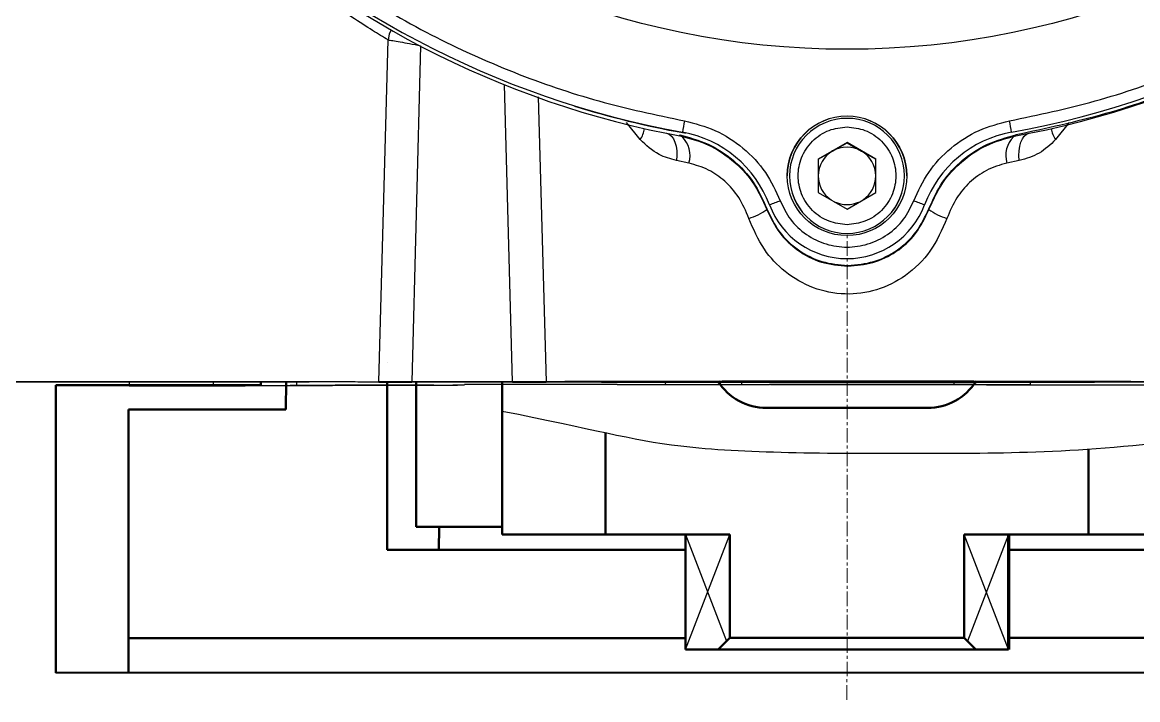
# Model space of a CAD drawing. Header units: millimetres. Extents: x 2687 to 4367, y 1046 to 2234.
# Drawn here: x 3835.4 to 3932.4, y 1844.9 to 1903.8 of the extents above; entities that cross this region are included whole.
import ezdxf

# ---------------------------------------------------------------- set-up
doc = ezdxf.new("R2010")
doc.units = ezdxf.units.MM
doc.linetypes.add('CENTERX2', pattern=[20.32, 12.7, -2.54, 2.54, -2.54])
doc.layers.add('CAXA0', color=7, linetype='Continuous', lineweight=70)
doc.layers.add('CAXA3', color=7, linetype='Continuous', lineweight=25)

msp = doc.modelspace()

# ---------------------------------------------------------------- linework, layer by layer
at = {"color": 7, "linetype": 'Continuous', "lineweight": 25}
for p, q in [((3866.424, 1872.575), (3867.209, 1902.306)), ((3870.036, 1901.803), (3869.292, 1872.571)), ((3878.039, 1872.571), (3877.336, 1898.429)), ((3880.264, 1897.357), (3880.955, 1872.576)), ((3889.142, 1893.635), (3887.952, 1895.131)), ((3926.46, 1895.125), (3925.273, 1893.635)), ((3891.443, 1894.185), (3892.59, 1893.965)), ((3892.59, 1893.965), (3892.59, 1894.037)), ((3892.818, 1894.245), (3892.818, 1894.279)), ((3921.444, 1894.279), (3921.444, 1894.245)), ((3921.825, 1893.964), (3922.972, 1894.185)), ((3921.825, 1894.037), (3921.825, 1893.964)), ((3907.131, 1893.373), (3904.631, 1891.93)), ((3905.881, 1892.645), (3907.131, 1893.367)), ((3909.631, 1891.93), (3907.131, 1893.373)), ((3907.131, 1893.367), (3907.131, 1893.373)), ((3907.131, 1893.367), (3908.381, 1892.645)), ((3893.382, 1891.589), (3892.297, 1891.817)), ((3904.631, 1891.923), (3905.881, 1892.645)), ((3904.631, 1891.93), (3904.631, 1889.043)), ((3908.381, 1892.645), (3909.631, 1891.923)), ((3909.631, 1889.043), (3909.631, 1891.93)), ((3922.119, 1891.817), (3921.034, 1891.589)), ((3902.131, 1890.485), (3902.131, 1890.474)), ((3912.131, 1890.474), (3912.131, 1890.485)), ((3904.631, 1889.043), (3907.131, 1887.6)), ((3907.131, 1887.6), (3909.631, 1889.043)), ((3900.391, 1887.957), (3900.391, 1887.923)), ((3913.871, 1887.923), (3913.871, 1887.957)), ((3900.16, 1887.625), (3900.16, 1887.558)), ((3914.256, 1887.558), (3914.256, 1887.625)), ((3844.687, 1872.518), (3844.708, 1872.216)), ((3852.043, 1872.236), (3852.038, 1872.519)), ((3859.241, 1872.527), (3859.259, 1872.253)), ((3878.039, 1872.571), (3869.292, 1872.571)), ((3878.039, 1872.554), (3869.292, 1872.554)), ((3891.359, 1872.318), (3891.355, 1872.515)), ((3897.94, 1872.597), (3897.958, 1872.334)), ((3916.458, 1872.333), (3916.476, 1872.597)), ((3923.061, 1872.515), (3923.056, 1872.318))]:
    msp.add_line(p, q, dxfattribs=at)
at = {"color": 1, "linetype": 'CENTERX2', "lineweight": 18, "ltscale": 0.1}
msp.add_line((3907.129, 1844.929), (3907.159, 1885.296), dxfattribs=at)
at = {"color": 7, "linetype": 'Continuous', "lineweight": 25, "flags": 128}
for points in [[(3867.484, 1903.176), (3867.311, 1902.792), (3867.209, 1902.306)], [(3891.443, 1894.185), (3891.665, 1894.099), (3891.864, 1893.938), (3892.033, 1893.706), (3892.168, 1893.412), (3892.265, 1893.064), (3892.319, 1892.674), (3892.33, 1892.253), (3892.297, 1891.817)], [(3922.119, 1891.817), (3922.086, 1892.253), (3922.096, 1892.673), (3922.151, 1893.064), (3922.247, 1893.412), (3922.382, 1893.706), (3922.552, 1893.937), (3922.751, 1894.099), (3922.972, 1894.185)], [(3894.174, 1872.341), (3894.944, 1872.341), (3895.716, 1872.342), (3896.49, 1872.342), (3897.266, 1872.342), (3898.044, 1872.342), (3898.823, 1872.343), (3899.603, 1872.343), (3900.385, 1872.343)], [(3922.962, 1872.319), (3925.798, 1872.317), (3928.569, 1872.314), (3931.265, 1872.312), (3933.877, 1872.308), (3936.397, 1872.305), (3938.814, 1872.301), (3941.122, 1872.297), (3943.311, 1872.292)]]:
    msp.add_lwpolyline(points, dxfattribs=at)
at = {"color": 7, "linetype": 'Continuous', "lineweight": 25}
for centre, radius in [((3907.131, 1972.991), 71.5), ((3907.131, 1890.491), 5.2)]:
    msp.add_circle(centre, radius, dxfattribs=at)
for centre, radius, start, end in [((3907.131, 1972.989), 80, 190.30617, 259.69396), ((3907.131, 1972.989), 80, 280.30604, 349.69383), ((3907.208, 1972.616), 80, 190.52799, 258.6349), ((3907.208, 1972.616), 80, 281.36448, 349.47139), ((3907.131, 1972.955), 80, 252.76849, 259.69392), ((3907.131, 1890.474), 5.2, 0.00011, 179.99974), ((4541.046, 1777.17), 658.722, 169.672162, 169.759325), ((3907.131, 1890.485), 5, 89.99962, 179.99978), ((3907.131, 1890.485), 5, 359.99991, 89.99976), ((3273.235, 1777.173), 658.702, 10.240673, 10.327838), ((3887.249, 1894.923), 2.29, 325.76645, 351.8077), ((3891.174, 1892.245), 2.303, 343.4735, 45.70276), ((3891.029, 1884.441), 10, 20.58678, 79.69395), ((3891.029, 1884.406), 10, 78.01772, 79.69392), ((3923.233, 1884.441), 10, 100.30605, 159.41322), ((3923.244, 1892.244), 2.305, 134.36929, 196.50795), ((3927.167, 1894.923), 2.29, 188.19168, 214.23293), ((3907.131, 1890.48), 2.5, 59.99975, 119.99962), ((3907.131, 1890.48), 2.5, 119.9996, 179.99966), ((3907.131, 1890.48), 2.5, 359.99971, 59.99978), ((3907.131, 1890.485), 5, 179.99994, 359.99975), ((3907.131, 1890.474), 5, 179.99994, 359.99975), ((3907.131, 1890.48), 2.5, 179.99971, 236.17979), ((3907.131, 1890.48), 2.5, 303.81959, 359.99967), ((3945.139, 1770.957), 125.266, 110.47237, 110.93011), ((3907.131, 1890.489), 7.2, 200.5868, 339.4132), ((3907.131, 1890.48), 2.5, 243.81973, 296.17964), ((3869.123, 1770.957), 125.265, 69.06989, 69.52763), ((3897.244, 1891.495), 4.899, 285.98985, 306.52729), ((3917.172, 1891.495), 4.899, 233.47211, 254.00953), ((3882.208, 88.775), 1783.576, 89.841456, 90.268476), ((3892.422, 5044.528), 3172.188, 269.904659, 270.031645), ((3906.873, -820.804), 2693.155, 89.797567, 90.13802), ((3922.679, 3200.553), 1328.233, 269.728619, 270.012215), ((3850.38, 1099.698), 772.539, 89.897391, 90.420712), ((3852.039, 3453.067), 1580.832, 269.990013, 270.241488), ((3876.256, -1379.07), 3251.367, 90.089346, 90.30934), ((3870.676, 2355.397), 483.105, 270.06054, 270.37656)]:
    msp.add_arc(centre, radius, start, end, dxfattribs=at)
for points, knots in [([(3829.406, 1958.857), (3829.932, 1956.361), (3830.994, 1951.324), (3833.533, 1943.947), (3836.802, 1936.705), (3840.865, 1929.726), (3845.677, 1923.123), (3851.169, 1917.029), (3857.263, 1911.536), (3863.866, 1906.725), (3870.845, 1902.662), (3878.087, 1899.393), (3885.464, 1896.854), (3890.501, 1895.792), (3892.997, 1895.265)], [0, 0, 0, 0, 0.079959, 0.161371, 0.244142, 0.328893, 0.414217, 0.5, 0.585778, 0.671102, 0.755858, 0.838624, 0.920039, 1, 1, 1, 1]), ([(3921.265, 1895.265), (3923.761, 1895.792), (3928.798, 1896.854), (3936.175, 1899.393), (3943.417, 1902.662), (3950.396, 1906.725), (3956.999, 1911.536), (3963.093, 1917.029), (3968.585, 1923.122), (3973.397, 1929.725), (3977.46, 1936.704), (3980.729, 1943.946), (3983.268, 1951.323), (3984.33, 1956.361), (3984.856, 1958.857)], [0, 0, 0, 0, 0.079959, 0.161371, 0.244142, 0.328893, 0.414217, 0.5, 0.585778, 0.671102, 0.755858, 0.838624, 0.920039, 1, 1, 1, 1]), ([(3867.209, 1902.306), (3866.787, 1902.56), (3865.944, 1903.068), (3864.41, 1904.052), (3863.041, 1904.981), (3861.932, 1905.761), (3860.756, 1906.622), (3858.948, 1908.004), (3856.363, 1910.125), (3852.931, 1913.307), (3849.765, 1916.569), (3847.897, 1918.907), (3847.151, 1919.841)], [0, 0, 0, 0, 0.109984, 0.219759, 0.27493, 0.330421, 0.386353, 0.442844, 0.579253, 0.726129, 0.890731, 1, 1, 1, 1]), ([(3867.209, 1902.306), (3867.331, 1902.287), (3867.577, 1902.251), (3868.246, 1902.135), (3869.082, 1901.983), (3869.715, 1901.864), (3870.036, 1901.803)], [0, 0, 0, 0, 0.242274, 0.486318, 0.740082, 1, 1, 1, 1]), ([(3892.997, 1895.265), (3893.9, 1895.032), (3895.737, 1894.557), (3898.151, 1892.972), (3900.141, 1890.88), (3900.936, 1889.157), (3901.327, 1888.311)], [0, 0, 0, 0, 0.245796, 0.5, 0.754204, 1, 1, 1, 1]), ([(3907.131, 1886.236), (3906.596, 1886.293), (3905.774, 1886.381), (3904.784, 1886.911), (3904.104, 1887.459), (3903.552, 1888.14), (3903.039, 1889.129), (3902.778, 1890.486), (3903.039, 1891.844), (3903.552, 1892.833), (3904.104, 1893.514), (3904.784, 1894.062), (3905.774, 1894.592), (3906.596, 1894.68), (3907.131, 1894.736)], [0, 0, 0, 0, 0.119728, 0.18418, 0.25, 0.31582, 0.380272, 0.5, 0.619728, 0.68418, 0.75, 0.81582, 0.880272, 1, 1, 1, 1]), ([(3907.131, 1894.736), (3907.666, 1894.68), (3908.488, 1894.592), (3909.478, 1894.062), (3910.158, 1893.514), (3910.71, 1892.833), (3911.223, 1891.843), (3911.484, 1890.486), (3911.223, 1889.129), (3910.71, 1888.14), (3910.158, 1887.459), (3909.478, 1886.911), (3908.488, 1886.381), (3907.666, 1886.293), (3907.131, 1886.236)], [0, 0, 0, 0, 0.119728, 0.18418, 0.25, 0.31582, 0.380272, 0.5, 0.619728, 0.68418, 0.75, 0.81582, 0.880272, 1, 1, 1, 1]), ([(3912.935, 1888.311), (3913.326, 1889.157), (3914.121, 1890.88), (3916.111, 1892.972), (3918.525, 1894.557), (3920.362, 1895.032), (3921.265, 1895.265)], [0, 0, 0, 0, 0.245796, 0.5, 0.754204, 1, 1, 1, 1]), ([(3892.59, 1893.965), (3893.432, 1893.744), (3895.033, 1893.326), (3897.2, 1891.911), (3899.032, 1890.028), (3899.779, 1888.392), (3900.16, 1887.558)], [0, 0, 0, 0, 0.260999, 0.496368, 0.743003, 1, 1, 1, 1]), ([(3914.256, 1887.558), (3914.617, 1888.356), (3915.326, 1889.923), (3917.095, 1891.81), (3919.277, 1893.289), (3920.948, 1893.732), (3921.825, 1893.964)], [0, 0, 0, 0, 0.2456313, 0.4818963, 0.7279559, 1, 1, 1, 1]), ([(3892.297, 1891.817), (3891.777, 1891.959), (3890.589, 1892.284), (3889.663, 1893.149), (3889.142, 1893.635)], [0, 0, 0, 0, 0.437173, 1, 1, 1, 1]), ([(3925.273, 1893.635), (3924.821, 1893.201), (3923.907, 1892.324), (3922.719, 1891.987), (3922.119, 1891.817)], [0, 0, 0, 0, 0.494118, 1, 1, 1, 1]), ([(3898.594, 1886.785), (3898.33, 1887.413), (3897.821, 1888.628), (3896.558, 1890.047), (3895.06, 1891.113), (3893.961, 1891.425), (3893.382, 1891.589)], [0, 0, 0, 0, 0.2620246, 0.5070925, 0.7405708, 1, 1, 1, 1]), ([(3921.034, 1891.589), (3920.431, 1891.415), (3919.283, 1891.084), (3917.787, 1889.981), (3916.564, 1888.566), (3916.079, 1887.402), (3915.822, 1886.785)], [0, 0, 0, 0, 0.270328, 0.514495, 0.742852, 1, 1, 1, 1]), ([(3901.327, 1888.311), (3901.591, 1887.757), (3902.132, 1886.623), (3903.55, 1885.314), (3905.267, 1884.476), (3907.131, 1884.2), (3908.995, 1884.476), (3910.712, 1885.314), (3912.13, 1886.623), (3912.671, 1887.757), (3912.935, 1888.311)], [0, 0, 0, 0, 0.122089, 0.25, 0.377911, 0.5, 0.622089, 0.75, 0.877911, 1, 1, 1, 1]), ([(3900.16, 1887.558), (3900.494, 1886.847), (3901.14, 1885.475), (3902.819, 1883.923), (3904.857, 1882.84), (3906.424, 1882.697), (3907.208, 1882.626)], [0, 0, 0, 0, 0.255455, 0.493273, 0.746374, 1, 1, 1, 1]), ([(3907.208, 1882.626), (3907.943, 1882.688), (3909.433, 1882.816), (3911.474, 1883.834), (3913.226, 1885.387), (3913.909, 1886.826), (3914.256, 1887.558)], [0, 0, 0, 0, 0.237991, 0.481878, 0.736729, 1, 1, 1, 1]), ([(3915.822, 1886.785), (3915.391, 1885.796), (3914.555, 1883.877), (3912.348, 1881.743), (3909.764, 1880.442), (3906.937, 1880.054), (3904.139, 1880.619), (3901.723, 1882.029), (3899.741, 1884.104), (3898.991, 1885.857), (3898.594, 1886.785)], [0, 0, 0, 0, 0.139027, 0.269753, 0.391978, 0.510299, 0.631683, 0.754163, 0.869761, 1, 1, 1, 1]), ([(3825.34, 1872.562), (3825.339, 1872.562), (3825.229, 1872.565), (3825.613, 1872.57), (3826.536, 1872.578), (3828.166, 1872.585), (3830.347, 1872.592), (3833.038, 1872.597), (3836.148, 1872.602), (3839.579, 1872.605), (3843.223, 1872.607), (3846.966, 1872.607), (3850.689, 1872.606), (3854.275, 1872.604), (3857.61, 1872.6), (3860.592, 1872.595), (3863.113, 1872.59), (3865.15, 1872.583), (3866, 1872.578), (3866.424, 1872.575)], [0, 0, 0, 0, 0.000026, 0.062525, 0.125023, 0.187521, 0.25002, 0.312518, 0.375016, 0.437515, 0.500013, 0.562511, 0.62501, 0.687508, 0.750007, 0.812505, 0.875003, 0.937502, 1, 1, 1, 1]), ([(3869.292, 1872.571), (3868.974, 1872.571), (3868.336, 1872.571), (3867.481, 1872.572), (3866.788, 1872.573), (3866.546, 1872.575), (3866.424, 1872.575)], [0, 0, 0, 0, 0.2496471, 0.5001104, 0.7500412, 1, 1, 1, 1]), ([(3866.424, 1872.549), (3866.545, 1872.55), (3866.788, 1872.551), (3867.481, 1872.552), (3868.336, 1872.553), (3868.973, 1872.554), (3869.292, 1872.554)], [0, 0, 0, 0, 0.249645, 0.500108, 0.750039, 1, 1, 1, 1]), ([(3880.955, 1872.576), (3880.845, 1872.575), (3880.626, 1872.574), (3879.926, 1872.572), (3879.04, 1872.571), (3878.373, 1872.571), (3878.039, 1872.571)], [0, 0, 0, 0, 0.249843, 0.499876, 0.750481, 1, 1, 1, 1]), ([(3878.039, 1872.554), (3878.373, 1872.553), (3879.04, 1872.553), (3879.926, 1872.552), (3880.626, 1872.551), (3880.845, 1872.549), (3880.955, 1872.549)], [0, 0, 0, 0, 0.249519, 0.500124, 0.750157, 1, 1, 1, 1]), ([(3900.478, 1872.343), (3900.742, 1872.344), (3901.684, 1872.346), (3904.054, 1872.348), (3907.199, 1872.35), (3910.398, 1872.348), (3913.209, 1872.345), (3915.429, 1872.34), (3916.115, 1872.336), (3916.458, 1872.333)], [0, 0, 0, 0, 0.061015, 0.217513, 0.37401, 0.530508, 0.687005, 0.843503, 1, 1, 1, 1]), ([(3859.259, 1872.25), (3859.938, 1872.254), (3861.295, 1872.262), (3864.123, 1872.273), (3867.511, 1872.283), (3870.769, 1872.291), (3873.054, 1872.295), (3873.851, 1872.297)], [0, 0, 0, 0, 0.220498, 0.440997, 0.661495, 0.881994, 1, 1, 1, 1]), ([(3923.056, 1872.318), (3924.898, 1872.317), (3928.581, 1872.314), (3933.765, 1872.308), (3938.577, 1872.3), (3942.305, 1872.293), (3944.217, 1872.289), (3944.849, 1872.287)], [0, 0, 0, 0, 0.222507, 0.445014, 0.667522, 0.890029, 1, 1, 1, 1])]:
    msp.add_open_spline(points, degree=3, knots=knots, dxfattribs=at)
for points in [[(3985.861, 1958.072), (3985.297, 1955.457), (3984.167, 1950.228), (3981.488, 1942.648), (3978.119, 1935.36), (3974.023, 1928.45), (3969.259, 1921.983), (3963.871, 1916.026), (3957.914, 1910.639), (3951.448, 1905.875), (3944.537, 1901.779), (3937.249, 1898.41), (3929.67, 1895.731), (3924.44, 1894.602), (3921.825, 1894.037)], [(3892.59, 1894.037), (3893.429, 1893.815), (3895.108, 1893.371), (3897.29, 1891.911), (3899.089, 1889.999), (3899.803, 1888.416), (3900.16, 1887.625)], [(3914.256, 1887.625), (3914.613, 1888.416), (3915.326, 1889.999), (3917.126, 1891.911), (3919.308, 1893.371), (3920.986, 1893.815), (3921.825, 1894.037)], [(3900.16, 1887.625), (3900.485, 1886.93), (3901.135, 1885.54), (3902.846, 1883.962), (3904.915, 1882.893), (3906.444, 1882.758), (3907.208, 1882.69)], [(3907.208, 1882.69), (3907.972, 1882.758), (3909.5, 1882.893), (3911.569, 1883.962), (3913.281, 1885.54), (3913.931, 1886.93), (3914.256, 1887.625)], [(3832.339, 1872.562), (3832.391, 1872.564), (3832.496, 1872.568), (3833.328, 1872.574), (3834.622, 1872.579), (3836.377, 1872.584), (3838.511, 1872.587), (3840.947, 1872.59), (3843.591, 1872.592), (3846.339, 1872.592), (3849.088, 1872.592), (3851.731, 1872.59), (3854.168, 1872.587), (3856.302, 1872.584), (3858.057, 1872.579), (3859.351, 1872.574), (3860.183, 1872.568), (3860.287, 1872.564), (3860.339, 1872.562)], [(3860.339, 1872.562), (3860.287, 1872.56), (3860.183, 1872.556), (3859.351, 1872.551), (3858.057, 1872.545), (3856.302, 1872.541), (3854.168, 1872.537), (3851.731, 1872.534), (3849.088, 1872.533), (3846.339, 1872.532), (3843.591, 1872.533), (3840.947, 1872.534), (3838.511, 1872.537), (3836.377, 1872.541), (3834.622, 1872.546), (3833.328, 1872.551), (3832.496, 1872.556), (3832.391, 1872.56), (3832.339, 1872.562)], [(3933.461, 1872.575), (3933.04, 1872.578), (3932.197, 1872.585), (3930.043, 1872.593), (3927.307, 1872.601), (3923.999, 1872.607), (3920.228, 1872.613), (3916.094, 1872.617), (3911.714, 1872.619), (3907.208, 1872.62), (3902.702, 1872.619), (3898.321, 1872.617), (3894.188, 1872.613), (3890.416, 1872.608), (3887.108, 1872.601), (3884.372, 1872.593), (3882.219, 1872.585), (3881.376, 1872.579), (3880.955, 1872.576)], [(3933.461, 1872.548), (3933.04, 1872.545), (3932.197, 1872.539), (3930.043, 1872.531), (3927.307, 1872.523), (3923.999, 1872.516), (3920.228, 1872.511), (3916.094, 1872.507), (3911.714, 1872.505), (3907.208, 1872.504), (3902.702, 1872.505), (3898.321, 1872.507), (3894.188, 1872.511), (3890.416, 1872.516), (3887.108, 1872.523), (3884.372, 1872.531), (3882.219, 1872.539), (3881.376, 1872.546), (3880.955, 1872.549)], [(3888.208, 1872.562), (3888.278, 1872.565), (3888.42, 1872.57), (3889.55, 1872.578), (3891.306, 1872.585), (3893.687, 1872.591), (3896.584, 1872.596), (3899.89, 1872.6), (3903.477, 1872.602), (3907.208, 1872.603), (3910.938, 1872.602), (3914.526, 1872.6), (3917.832, 1872.596), (3920.729, 1872.591), (3923.11, 1872.585), (3924.866, 1872.577), (3925.996, 1872.57), (3926.137, 1872.564), (3926.208, 1872.562)], [(3926.208, 1872.562), (3926.137, 1872.559), (3925.996, 1872.554), (3924.866, 1872.546), (3923.11, 1872.539), (3920.729, 1872.533), (3917.832, 1872.528), (3914.526, 1872.524), (3910.938, 1872.522), (3907.208, 1872.521), (3903.477, 1872.522), (3899.89, 1872.524), (3896.584, 1872.528), (3893.687, 1872.533), (3891.306, 1872.539), (3889.55, 1872.546), (3888.42, 1872.554), (3888.278, 1872.559), (3888.208, 1872.562)], [(3911.458, 1872.329), (3911.394, 1872.33), (3911.266, 1872.332), (3910.283, 1872.335), (3908.878, 1872.338), (3907.208, 1872.338), (3905.537, 1872.338), (3904.132, 1872.336), (3903.149, 1872.332), (3903.022, 1872.33), (3902.958, 1872.329)], [(3923.056, 1872.318), (3922.267, 1872.319), (3920.689, 1872.32), (3918.744, 1872.324), (3917.224, 1872.328), (3916.713, 1872.332), (3916.458, 1872.333)], [(3844.708, 1872.216), (3844.811, 1872.218), (3845.018, 1872.223), (3846.639, 1872.229), (3849.01, 1872.233), (3851.032, 1872.235), (3852.043, 1872.236)], [(3852.043, 1872.236), (3852.858, 1872.236), (3854.489, 1872.237), (3856.577, 1872.241), (3858.278, 1872.245), (3858.932, 1872.248), (3859.259, 1872.25)]]:
    msp.add_open_spline(points, degree=3, dxfattribs=at)
msp.add_open_spline([(3877.131, 1870.033), (3885.094, 1868.477), (3892.112, 1866.356), (3911.388, 1866.356), (3927.626, 1866.356), (3937.131, 1867.63)], degree=3, knots=[0.179961, 0.179961, 0.179961, 0.179961, 1, 2, 2.832679, 2.832679, 2.832679, 2.832679])
at = {"layer": 'CAXA0', "lineweight": 50}
for p, q in [((3867.15, 1874.285), (3867.15, 1874.288)), ((3856.135, 1872.602), (3856.135, 1872.285)), ((3858.327, 1870.156), (3858.347, 1872.599)), ((3867.144, 1857.952), (3867.149, 1872.573)), ((3869.645, 1859.952), (3869.649, 1872.571)), ((3838.32, 1872.283), (3856.135, 1872.289)), ((3838.32, 1847.274), (3838.32, 1872.284)), ((3844.64, 1847.276), (3844.648, 1870.156)), ((3844.648, 1870.156), (3858.327, 1870.156)), ((3867.144, 1859.952), (3867.145, 1859.952)), ((3869.645, 1859.952), (3877.131, 1859.95)), ((3871.644, 1857.951), (3871.645, 1859.953)), ((3867.144, 1857.952), (3893.081, 1857.957)), ((3921.181, 1857.963), (3947.133, 1857.968)), ((3844.641, 1850.276), (3893.081, 1850.291)), ((3921.181, 1850.3), (3969.641, 1850.315)), ((3838.32, 1847.274), (3999.576, 1847.324))]:
    msp.add_line(p, q, dxfattribs=at)
at = {"layer": 'CAXA0', "color": 4, "lineweight": 50}
for p, q in [((3877.131, 1872.571), (3877.131, 1859.296)), ((3914.131, 1870.296), (3900.131, 1870.296)), ((3886.131, 1868.15), (3886.131, 1859.296)), ((3928.131, 1866.724), (3928.131, 1859.296)), ((3896.931, 1859.296), (3877.131, 1859.296)), ((3893.081, 1859.296), (3893.081, 1849.296)), ((3896.931, 1859.296), (3896.931, 1850.296)), ((3937.131, 1859.296), (3917.331, 1859.296)), ((3917.331, 1859.296), (3917.331, 1850.296)), ((3896.931, 1850.296), (3895.931, 1849.296)), ((3896.931, 1850.296), (3917.331, 1850.296)), ((3917.331, 1850.296), (3918.331, 1849.296)), ((3921.181, 1849.296), (3893.081, 1849.296))]:
    msp.add_line(p, q, dxfattribs=at)
at = {"layer": 'CAXA0', "color": 4}
msp.add_line((3921.181, 1859.296), (3921.181, 1849.296), dxfattribs=at)
at = {"layer": 'CAXA0', "color": 4, "lineweight": 50}
for centre, start, end in [((3900.131, 1875.296), 212.42716, 270), ((3914.131, 1875.296), 270, 327.57322)]:
    msp.add_arc(centre, 5, start, end, dxfattribs=at)
at = {"layer": 'CAXA3', "color": 4, "linetype": 'Continuous', "lineweight": 25}
for p, q in [((3893.081, 1849.296), (3896.931, 1859.296)), ((3893.081, 1859.296), (3896.653, 1850.018)), ((3921.181, 1849.296), (3917.331, 1859.296)), ((3921.181, 1859.296), (3917.609, 1850.018))]:
    msp.add_line(p, q, dxfattribs=at)

doc.saveas('drawing.dxf')
